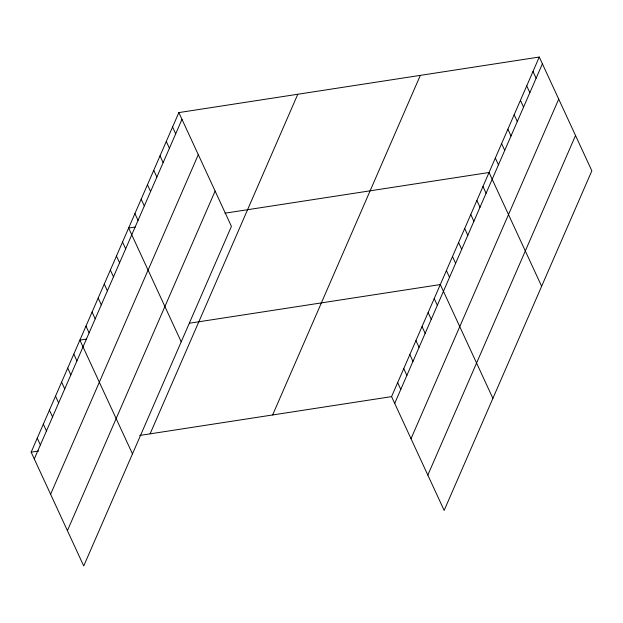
<?xml version="1.0" encoding="UTF-8"?>
<svg xmlns="http://www.w3.org/2000/svg" width="623" height="623" viewBox="0 0 623 623"><rect width="100%" height="100%" fill="white"/><g stroke="black" fill="none" stroke-linecap="round" stroke-linejoin="round"><path stroke-width="0.93" d="M178.848 112.584L231.429 226.375L83.731 565.964L31.15 452.173L178.848 112.584L539.269 57.036L591.85 170.827L444.152 510.416L391.571 396.625L539.269 57.036M34.281 458.949L181.978 119.351M50.595 494.265L198.301 154.668M67.409 530.648L215.114 191.059M150.088 433.842L297.786 94.252M272.633 414.957L420.33 75.367M394.694 403.393L542.399 63.803M411.016 438.709L558.714 99.119M427.83 475.1L575.527 135.51M135.238 227.029L128.634 228.041L181.215 341.832M224.919 213.206L489.055 172.493L541.628 286.284M86.496 339.091L79.892 340.111L132.473 453.902M189.392 323.236L440.313 284.563L492.886 398.354M31.15 452.173L38.704 451.013M139.708 435.446L391.571 396.625M532.992 71.466L536.123 78.233M526.715 85.896L529.846 92.671M520.439 100.334L523.569 107.101M514.162 114.764L517.292 121.532M507.885 129.195L511.016 135.97M501.608 143.633L504.739 150.4M495.332 158.063L498.455 164.83M482.957 186.503L486.088 193.27M476.868 200.513L479.998 207.28M470.778 214.522L473.901 221.29M464.68 228.524L467.811 235.299M458.59 242.534L461.721 249.309M452.5 256.544L455.623 263.311M446.403 270.553L449.533 277.321M434.215 298.565L437.346 305.34M428.126 312.575L431.256 319.35M422.036 326.584L425.159 333.352M415.938 340.594L419.069 347.361M409.848 354.604L412.979 361.371M403.759 368.606L406.881 375.381M397.661 382.615L400.791 389.391M172.571 127.014L175.702 133.781M166.294 141.452L169.425 148.219M160.018 155.882L163.148 162.65M153.741 170.313L156.871 177.08M147.464 184.743L150.595 191.518M141.187 199.181L144.318 205.948M134.911 213.611L138.041 220.378M122.536 242.051L125.667 248.818M116.446 256.061L119.577 262.828M110.357 270.071L113.479 276.838M104.259 284.08L107.39 290.848M98.169 298.082L101.3 304.857M92.079 312.092L95.202 318.867M85.982 326.102L89.112 332.869M73.802 354.121L76.925 360.888M67.705 368.123L70.835 374.898M61.615 382.133L64.737 388.908M55.517 396.142L58.648 402.91M49.427 410.152L52.558 416.919M43.337 424.162L46.46 430.929M37.24 438.171L40.37 444.939"/></g></svg>
